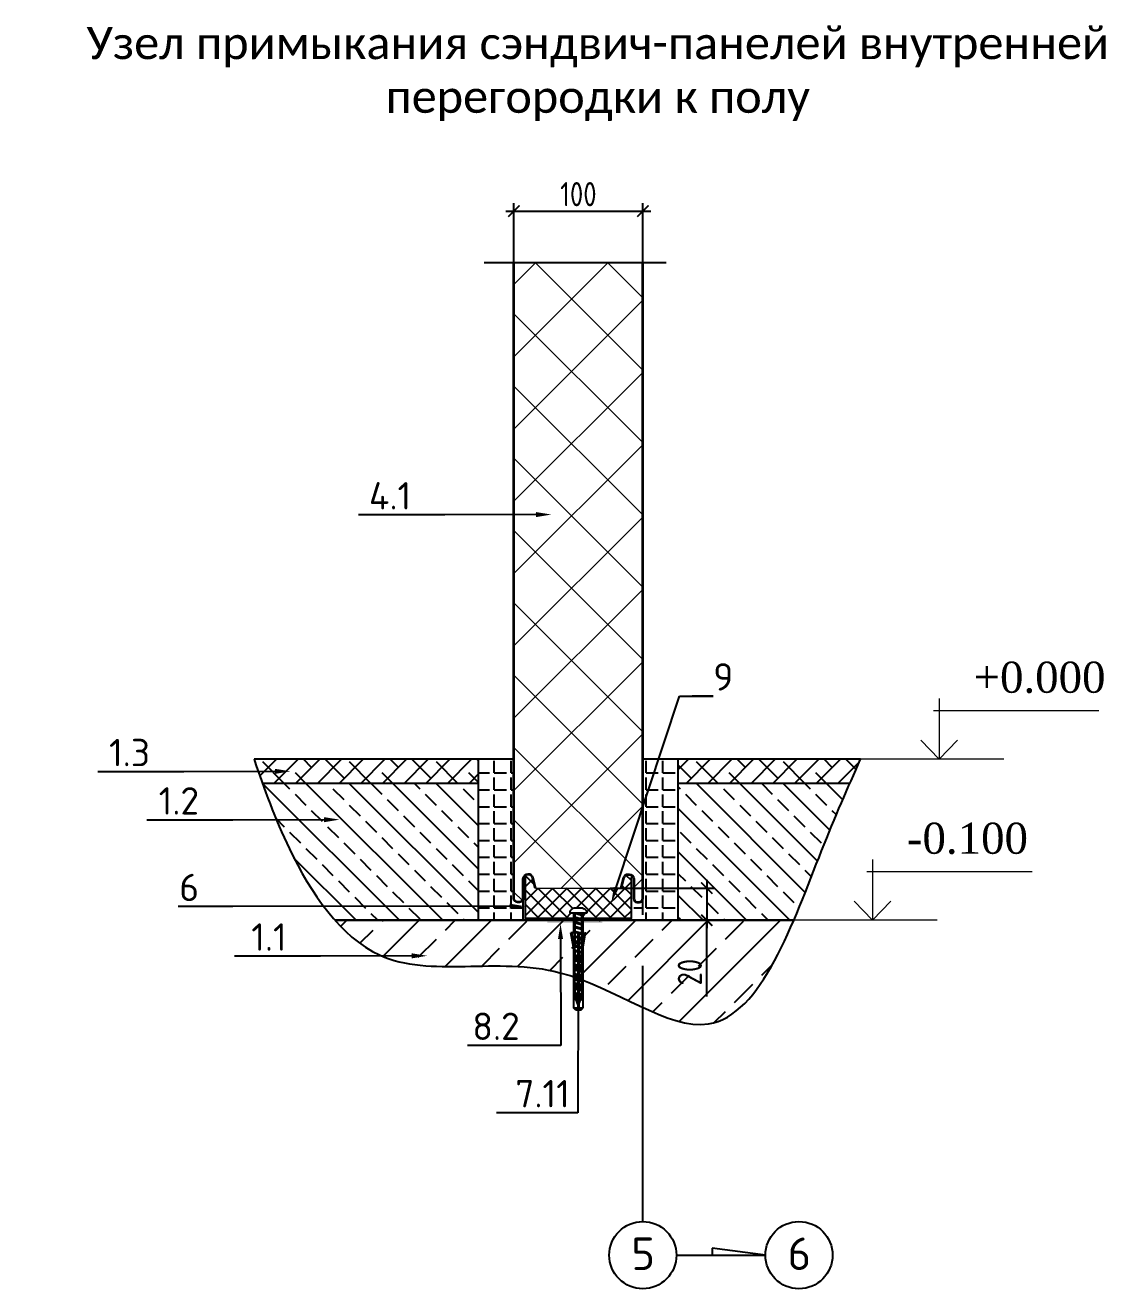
# Model space of a CAD drawing. Header units: millimetres. Extents: x -3689 to 3021565, y -698052 to -604547.
# Drawn here: x 2755726 to 2756397, y -669607 to -668822 of the extents above; entities that cross this region are included whole.
import ezdxf
from ezdxf import colors
from ezdxf.entities.mleader import LeaderData, LeaderLine
from ezdxf.math import Vec2, Vec3

# ---------------------------------------------------------------- set-up
doc = ezdxf.new("R2010")
doc.units = ezdxf.units.MM
doc.header["$PDMODE"] = 35
doc.linetypes.add('CENTER', pattern=[50.800000000000004, 31.75, -6.35, 6.35, -6.35])
doc.layers.get('0').update_dxf_attribs({"lineweight": 0})
doc.layers.get('Defpoints').update_dxf_attribs({"color": 4})
for name, color, linetype in [('A-DOOR-IDEN', 12, 'Continuous'), ('A-FLOR-IDEN', 14, 'Continuous'), ('A-TOPO', 63, 'Continuous'), ('A-WALL-PATT', 181, 'Continuous'), ('S-GRID', 133, 'CENTER'), ('S-METL', 14, 'Continuous'), ('S-WALL-PATT', 181, 'Continuous')]:
    doc.layers.add(name, color=color, linetype=linetype)
doc.layers.add('A-FLOR-DIMS', color=133, linetype='Continuous', lineweight=0)
doc.layers.add('Размеры', color=82, linetype='Continuous', lineweight=9)
doc.styles.add('arial', font='ARIALN.TTF')
doc.styles.add('Calibri', font='calibri.ttf')
doc.styles.add('GOST 2.304', font='CS_Gost2304.shx')
doc.styles.add('ЕСКД', font='isocpeur.ttf')
doc.dimstyles.new('001.5', dxfattribs={"dimscale": 10, "dimtxt": 1.5, "dimasz": 0.7, "dimexe": 0.5, "dimexo": 0, "dimgap": 0.3, "dimtad": 1, "dimdec": 0, "dimrnd": 0.001, "dimtxsty": 'GOST 2.304', "dimblk": 'ARCHTICK', "dimcen": 0, "dimdle": 0.5, "dimclrd": 256, "dimclre": 256, "dimclrt": 256, "dimadec": 0, "dimazin": 2, "dimtfac": 0.75, "dimtdec": 0, "dimtmove": 1, "dimatfit": 3, "dimfxl": 1, "dimtolj": 1, "dimarcsym": 0})
pattern_1 = [(0, (2778743.090786554, -914250.3329429626), (0, 10.4775), [7.62, -2.8575]), (90, (2778743.090786554, -914250.3329429626), (-10.4775, 6.415618419033197e-16), [7.62, -2.8575])]

# ---------------------------------------------------------------- blocks, each defined once
blk = doc.blocks.new('тр')
at = {"layer": 'Размеры'}
blk.add_line((1018514.550303512, 478771.2199563392), (1018398.109297289, 478771.2199563392), dxfattribs=at)
for points in [[(1018462.020603877, 478820.6482613352), (1018462.020603877, 478771.1451713695)], [(1018457.362681523, 478810.8276773951), (1018591.575722664, 478810.8276773951)], [(1018462.020603877, 478771.1451713695), (1018447.164406814, 478786.5932769342)], [(1018462.020603877, 478771.1451713695), (1018476.87680094, 478786.5932769342)]]:
    blk.add_lwpolyline(points, dxfattribs=at)
blk = doc.blocks.new('*U571')
at = {"lineweight": 0}
h = blk.add_hatch(dxfattribs=at)
h.set_pattern_fill('ANSI37', color=181, scale=10)
h.set_pattern_definition([(45, (-591.615495597595, -20), (-22.45064030267288, 22.45064030267288), []), (135, (-591.615495597595, -20), (-22.45064030267288, -22.45064030267288), [])])
edge = h.paths.add_edge_path()
edge.add_line((-241.9877576837425, 66.60000000000218), (-235.6371824529451, 68.30163150456792))
edge.add_arc((-236.3877576837423, 71.10281640080598), 2.899999999999717, 284.9999999999977, 359.9999999999955)
edge.add_line((-233.4877576837425, 71.10281640080575), (-233.4877576837425, 71.5))
edge.add_arc((-236.3877576837431, 71.50000000000091), 2.900000000000546, 359.999999999982, 449.999999999982)
edge.add_line((-236.3877576837422, 74.40000000000146), (-248.4877576837425, 74.40000000000146))
edge.add_arc((-248.4877576837425, 76.60000000000218), 2.200000000000728, 180, 270, ccw=False)
edge.add_line((-250.6877576837433, 76.60000000000218), (-250.6877576837433, 77.80000000000291))
edge.add_arc((-248.4877576837443, 77.80000000000109), 2.199999999998909, 89.99999999995259, 179.9999999999526, ccw=False)
edge.add_line((-248.4877576837425, 80), (-233.4877576837425, 80))
edge.add_line((-233.4877576837425, 80), (146.5187880362849, 80))
edge.add_line((146.5187880362849, 80), (146.5187880362849, 0))
edge.add_line((146.5187880362849, 0), (-233.4877576837425, 0))
edge.add_line((-233.4877576837425, 0), (-248.4877576837425, 0))
edge.add_arc((-248.4877576837425, 2.200000000000728), 2.200000000000728, 180, 270, ccw=False)
edge.add_line((-250.6877576837433, 2.200000000000728), (-250.6877576837433, 3.400000000001455))
edge.add_arc((-248.4877576837425, 3.400000000001455), 2.200000000000728, 90, 180, ccw=False)
edge.add_line((-248.4877576837425, 5.600000000002183), (-236.3877576837422, 5.600000000002183))
edge.add_arc((-236.3877576837413, 8.50000000000091), 2.899999999998727, 269.999999999982, 359.999999999982)
edge.add_line((-233.4877576837425, 8.5), (-233.4877576837425, 8.897183599197888))
edge.add_arc((-236.3877576837423, 8.89718359919766), 2.899999999999717, 4.492259301819247e-12, 75.0000000000023)
edge.add_line((-235.6371824529451, 11.69836849543572), (-241.9877576837425, 13.40000000000146))
edge.add_line((-241.9877576837425, 13.40000000000146), (-241.9877576837425, 66.60000000000218))
at = {"color": 14, "lineweight": 35}
for p, q in [((-233.4877576837425, 80), (146.5187880362849, 80)), ((-233.4877576837425, 0), (146.5187880362849, 0))]:
    blk.add_line(p, q, dxfattribs=at)
at = {"color": 14, "lineweight": 9}
for p, q in [((146.5187880362849, 0), (146.5187880362849, 80)), ((-241.9877576837425, 13.40000000000146), (-241.9877576837425, 66.60000000000218))]:
    blk.add_line(p, q, dxfattribs=at)
at = {"color": 14, "lineweight": 35}
for points in [[(-241.9877576837425, 66.60000000000218), (-235.6371824529451, 68.30163150456792, 0.3394542588633655), (-233.4877576837425, 71.10281640080575), (-233.4877576837425, 71.5, 0.414213562373095), (-236.3877576837422, 74.40000000000146), (-248.4877576837425, 74.40000000000146, -0.414213562373095), (-250.6877576837433, 76.60000000000218), (-250.6877576837433, 77.80000000000291, -0.414213562373095), (-248.4877576837425, 80), (-233.4877576837425, 80)], [(-241.9877576837425, 13.40000000000146), (-235.6371824529451, 11.69836849543572, -0.3394542588633655), (-233.4877576837425, 8.897183599197888), (-233.4877576837425, 8.5, -0.414213562373095), (-236.3877576837422, 5.600000000002183), (-248.4877576837425, 5.600000000002183, 0.414213562373095), (-250.6877576837433, 3.400000000001455), (-250.6877576837433, 2.200000000000728, 0.414213562373095), (-248.4877576837425, 0), (-233.4877576837425, 0)]]:
    blk.add_lwpolyline(points, format="xyb", dxfattribs=at)
blk = doc.blocks.new('_ARCHTICK')
at = {"color": 0, "linetype": 'ByBlock', "const_width": 0.15}
blk.add_lwpolyline([(-0.5, -0.5), (0.5, 0.5)], dxfattribs=at)
blk = doc.blocks.new('*D615')
at = {"layer": 'A-FLOR-DIMS', "lineweight": -2, "ltscale": 10, "transparency": 16777216}
for p, q in [((2756029.688943109, -668969.3352553624), (2756029.688943109, -668932.4063603972)), ((2756109.688943109, -668969.3352553624), (2756109.688943109, -668932.4063603972)), ((2756024.688943109, -668937.4063603972), (2756114.688943109, -668937.4063603972))]:
    blk.add_line(p, q, dxfattribs=at)
at = {"layer": 'Defpoints', "color": 0, "ltscale": 10, "transparency": 16777216}
for p in [(2756109.688943109, -668937.4063603972), (2756029.688943109, -668969.3352553624), (2756109.688943109, -668969.3352553624)]:
    blk.add_point(p, dxfattribs=at)
at = {"layer": 'A-FLOR-DIMS', "lineweight": -2, "ltscale": 10, "transparency": 16777216, "xscale": 7, "yscale": 7, "zscale": 7, "rotation": 180}
blk.add_blockref('_ARCHTICK', (2756029.688943109, -668937.4063603972), dxfattribs=at)
at = {"layer": 'A-FLOR-DIMS', "lineweight": -2, "ltscale": 10, "transparency": 16777216, "xscale": 7, "yscale": 7, "zscale": 7}
blk.add_blockref('_ARCHTICK', (2756109.688943109, -668937.4063603972), dxfattribs=at)
at = {"layer": 'A-FLOR-DIMS', "ltscale": 10, "transparency": 16777216, "insert": (2756069.688943109, -668926.9063603972), "char_height": 15, "attachment_point": 5, "style": 'GOST 2.304'}
blk.add_mtext('\\A1;100', dxfattribs=at)
blk = doc.blocks.new('*D619')
at = {"layer": 'A-FLOR-DIMS', "lineweight": -2, "ltscale": 10, "transparency": 16777216}
for p, q in [((2756089.460411636, -669357.8418010827), (2756154.389578865, -669357.8418010827)), ((2756149.389578865, -669352.8418010827), (2756149.389578865, -669382.8418010827)), ((2756089.460411636, -669377.8418010827), (2756154.389578865, -669377.8418010827)), ((2756149.389578865, -669425.2185681732), (2756149.389578865, -669377.8418010827))]:
    blk.add_line(p, q, dxfattribs=at)
at = {"layer": 'Defpoints', "color": 0, "ltscale": 10, "transparency": 16777216}
for p in [(2756089.460411636, -669357.8418010827), (2756089.460411636, -669377.8418010827), (2756149.389578865, -669377.8418010827)]:
    blk.add_point(p, dxfattribs=at)
at = {"layer": 'A-FLOR-DIMS', "lineweight": -2, "ltscale": 10, "transparency": 16777216, "xscale": 7, "yscale": 7, "zscale": 7}
for p, rotation in [((2756149.389578865, -669357.8418010827), 90), ((2756149.389578865, -669377.8418010827), 270)]:
    blk.add_blockref('_ARCHTICK', p, dxfattribs=dict(at, rotation=rotation))
at = {"layer": 'A-FLOR-DIMS', "ltscale": 10, "transparency": 16777216, "insert": (2756138.889578865, -669410.075711031), "char_height": 15, "attachment_point": 5, "rotation": 90, "style": 'GOST 2.304'}
blk.add_mtext('\\A1;20', dxfattribs=at)
blk = doc.blocks.new('iluoy')
at = {"color": 0, "linetype": 'ByBlock', "lineweight": -2, "ltscale": 10}
for p, q in [((-22612.53797363658, 244664.4999154733), (-22557.26377967, 244664.4999154733)), ((-22557.26377967, 244664.4999154733), (-22590.31802648585, 244668.8298439258)), ((-22590.31802648585, 244668.8298439258), (-22590.31802648585, 244664.4999154734))]:
    blk.add_line(p, q, dxfattribs=at)
blk = doc.blocks.new('шуруп 4.2х60')
for p, q in [((-5.330769230728038, 1.131376736666425), (-5.330769230728038, 0)), ((-5.330769230728038, 0), (5.330769230786245, 0)), ((-2.907692307664547, 3.230769230765873), (2.907692307722755, 3.230769230765873)), ((2.228100478416309, 0), (2.100000000034925, -0.1488660224422347)), ((5.330769230786245, 1.131376736666425), (5.330769230786245, 0))]:
    blk.add_line(p, q)
at = {"color": 252}
for p, q in [((-2.423076923005283, -1.012596139175002), (1.714184828917496, 0)), ((-2.099999999976717, -0.6371472955506761), (0.6197785766562447, 0)), ((-2.099999999976717, -0.6371472955506761), (-2.099999999976717, 0)), ((-2.099999999976717, -0.6371472955506761), (-2.423076923005283, -1.012596139175002)), ((-2.099999999976717, -1.324769856233615), (-2.423076923005283, -1.012596139175002)), ((-2.423076923005283, -3.961757161392597), (2.423076923121698, -2.722578201020951)), ((-2.099999999976717, -3.586308317768271), (-2.423076923005283, -3.961757161392597)), ((-2.099999999976717, -4.273930878436659), (-2.423076923005283, -3.961757161392597)), ((-2.423076923005283, -6.869449469071697), (2.423076923121698, -5.630270508714602)), ((-2.099999999976717, -6.49400062544737), (-2.423076923005283, -6.869449469071697)), ((-2.099999999976717, -7.181623186130309), (-2.423076923005283, -6.869449469071697)), ((-2.099999999976717, -1.324769856233615), (2.100000000034925, -0.1488660224422347)), ((-2.099999999976717, -1.324769856233615), (-2.099999999976717, -3.586308317768271)), ((-2.099999999976717, -3.586308317768271), (2.100000000034925, -2.41040448397689)), ((-2.099999999976717, -4.273930878436659), (2.100000000034925, -3.09802704465983)), ((-2.099999999976717, -4.273930878436659), (-2.099999999976717, -6.49400062544737)), ((-2.099999999976717, -6.49400062544737), (2.100000000034925, -5.318096791670541)), ((-2.099999999976717, -7.181623186130309), (2.100000000034925, -6.005719352338929)), ((-2.099999999976717, -7.181623186130309), (-2.099999999976717, -9.443161647650413)), ((2.100000000034925, -0.1488660224422347), (2.100000000034925, -2.41040448397689)), ((2.100000000034925, -2.41040448397689), (2.423076923121698, -2.722578201020951)), ((2.423076923121698, -2.722578201020951), (2.100000000034925, -3.09802704465983)), ((2.100000000034925, -3.09802704465983), (2.100000000034925, -5.318096791670541)), ((2.100000000034925, -5.318096791670541), (2.423076923121698, -5.630270508714602)), ((2.423076923121698, -5.630270508714602), (2.100000000034925, -6.005719352338929)), ((2.100000000034925, -6.005719352338929), (2.100000000034925, -8.267257813873584)), ((-2.423076923005283, -9.818610491289292), (2.423076923121698, -8.579431530917645)), ((-2.099999999976717, -9.443161647650413), (-2.423076923005283, -9.818610491289292)), ((-2.099999999976717, -10.13078420833335), (-2.423076923005283, -9.818610491289292)), ((-2.423076923005283, -12.76777151349233), (2.423076923121698, -11.52859255312069)), ((-2.099999999976717, -12.39232266986801), (-2.423076923005283, -12.76777151349233)), ((-2.099999999976717, -13.0799452305364), (-2.423076923005283, -12.76777151349233)), ((-2.423076923005283, -15.67546382118599), (2.423076923121698, -14.43628486081434)), ((-2.099999999976717, -15.30001497754711), (-2.423076923005283, -15.67546382118599)), ((-2.099999999976717, -15.98763753823005), (-2.423076923005283, -15.67546382118599)), ((-2.099999999976717, -9.443161647650413), (2.100000000034925, -8.267257813873584)), ((-2.099999999976717, -10.13078420833335), (2.100000000034925, -8.954880374556524)), ((-2.099999999976717, -10.13078420833335), (-2.099999999976717, -12.39232266986801)), ((-2.099999999976717, -12.39232266986801), (2.100000000034925, -11.21641883609118)), ((-2.099999999976717, -13.0799452305364), (2.100000000034925, -11.90404139675957)), ((-2.099999999976717, -13.0799452305364), (-2.099999999976717, -15.30001497754711)), ((-2.099999999976717, -15.30001497754711), (2.100000000034925, -14.12411114377028)), ((-2.099999999976717, -15.98763753823005), (2.100000000034925, -14.81173370445322)), ((2.100000000034925, -8.267257813873584), (2.423076923121698, -8.579431530917645)), ((2.423076923121698, -8.579431530917645), (2.100000000034925, -8.954880374556524)), ((2.100000000034925, -8.954880374556524), (2.100000000034925, -11.21641883609118)), ((2.100000000034925, -11.21641883609118), (2.423076923121698, -11.52859255312069)), ((2.423076923121698, -11.52859255312069), (2.100000000034925, -11.90404139675957)), ((2.100000000034925, -11.90404139675957), (2.100000000034925, -14.12411114377028)), ((2.100000000034925, -14.12411114377028), (2.423076923121698, -14.43628486081434)), ((2.423076923121698, -14.43628486081434), (2.100000000034925, -14.81173370445322)), ((2.100000000034925, -17.07327216597332), (2.100000000034925, -14.81173370445322)), ((-2.423076923005283, -18.62462484338903), (2.423076923121698, -17.38544588301738)), ((-2.099999999976717, -18.24917599975015), (-2.423076923005283, -18.62462484338903)), ((-2.099999999976717, -18.93679856043309), (-2.423076923005283, -18.62462484338903)), ((-2.423076923005283, -21.57378586560662), (2.423076923121698, -20.33460690523498)), ((-2.099999999976717, -21.19833702196775), (-2.423076923005283, -21.57378586560662)), ((-2.099999999976717, -21.88595958265068), (-2.423076923005283, -21.57378586560662)), ((-2.423076923005283, -24.52294688780967), (2.423076923121698, -23.28376792743802)), ((-2.099999999976717, -15.98763753823005), (-2.099999999976717, -18.24917599975015)), ((-2.099999999976717, -18.24917599975015), (2.100000000034925, -17.07327216597332)), ((-2.099999999976717, -18.93679856043309), (2.100000000034925, -17.76089472665626)), ((-2.099999999976717, -18.93679856043309), (-2.099999999976717, -21.19833702196775)), ((-2.099999999976717, -21.19833702196775), (2.100000000034925, -20.02243318819092)), ((-2.099999999976717, -21.88595958265068), (2.100000000034925, -20.7100557488593)), ((-2.099999999976717, -21.88595958265068), (-2.099999999976717, -24.14749804417079)), ((-2.099999999976717, -24.14749804417079), (2.100000000034925, -22.97159421039396)), ((2.100000000034925, -17.07327216597332), (2.423076923121698, -17.38544588301738)), ((2.423076923121698, -17.38544588301738), (2.100000000034925, -17.76089472665626)), ((2.100000000034925, -20.02243318819092), (2.100000000034925, -17.76089472665626)), ((2.100000000034925, -20.02243318819092), (2.423076923121698, -20.33460690523498)), ((2.423076923121698, -20.33460690523498), (2.100000000034925, -20.7100557488593)), ((2.100000000034925, -22.97159421039396), (2.100000000034925, -20.7100557488593)), ((2.100000000034925, -22.97159421039396), (2.423076923121698, -23.28376792743802)), ((2.423076923121698, -23.28376792743802), (2.100000000034925, -23.6592167710769)), ((-2.099999999976717, -24.14749804417079), (-2.423076923005283, -24.52294688780967)), ((-2.099999999976717, -24.83512060485373), (-2.423076923005283, -24.52294688780967)), ((-2.423076923005283, -27.43063919550332), (2.423076923121698, -26.19146023513167)), ((-2.099999999976717, -27.05519035186444), (-2.423076923005283, -27.43063919550332)), ((-2.099999999976717, -27.74281291253283), (-2.423076923005283, -27.43063919550332)), ((-2.423076923005283, -30.37980021770636), (2.423076923121698, -29.14062125733471)), ((-2.099999999976717, -30.00435137406748), (-2.423076923005283, -30.37980021770636)), ((-2.099999999976717, -30.69197393475042), (-2.423076923005283, -30.37980021770636)), ((-2.099999999976717, -24.83512060485373), (2.100000000034925, -23.6592167710769)), ((-2.099999999976717, -24.83512060485373), (-2.099999999976717, -27.05519035186444)), ((-2.099999999976717, -27.05519035186444), (2.100000000034925, -25.87928651807306)), ((-2.099999999976717, -27.74281291253283), (2.100000000034925, -26.566909078756)), ((-2.099999999976717, -27.74281291253283), (-2.099999999976717, -30.00435137406748)), ((-2.099999999976717, -30.00435137406748), (2.100000000034925, -28.82844754029065)), ((-2.099999999976717, -30.69197393475042), (2.100000000034925, -29.51607010097359)), ((-2.099999999976717, -30.69197393475042), (-2.099999999976717, -32.91204368176113)), ((2.100000000034925, -23.6592167710769), (2.100000000034925, -25.87928651807306)), ((2.100000000034925, -25.87928651807306), (2.423076923121698, -26.19146023513167)), ((2.423076923121698, -26.19146023513167), (2.100000000034925, -26.566909078756)), ((2.100000000034925, -26.566909078756), (2.100000000034925, -28.82844754029065)), ((2.100000000034925, -28.82844754029065), (2.423076923121698, -29.14062125733471)), ((2.423076923121698, -29.14062125733471), (2.100000000034925, -29.51607010097359)), ((2.100000000034925, -31.73613984796975), (2.100000000034925, -29.51607010097359)), ((-2.423076923005283, -33.28749252538546), (2.423076923121698, -32.04831356502837)), ((-2.099999999976717, -32.91204368176113), (-2.423076923005283, -33.28749252538546)), ((-2.099999999976717, -33.59966624242952), (-2.423076923005283, -33.28749252538546)), ((-2.423076923005283, -36.23665354760305), (2.423076923121698, -34.99747458723141)), ((-2.099999999976717, -35.86120470396418), (-2.423076923005283, -36.23665354760305)), ((-2.099999999976717, -36.54882726463256), (-2.423076923005283, -36.23665354760305)), ((-2.423076923005283, -39.14434585528215), (2.423076923121698, -37.90516689491051)), ((-2.099999999976717, -38.76889701165783), (-2.423076923005283, -39.14434585528215)), ((-2.099999999976717, -39.45651957232621), (-2.423076923005283, -39.14434585528215)), ((-2.099999999976717, -32.91204368176113), (2.100000000034925, -31.73613984796975)), ((-2.099999999976717, -33.59966624242952), (2.100000000034925, -32.42376240865269)), ((-2.099999999976717, -33.59966624242952), (-2.099999999976717, -35.86120470396418)), ((-2.099999999976717, -35.86120470396418), (2.100000000034925, -34.68530087018735)), ((-2.099999999976717, -36.54882726463256), (2.100000000034925, -35.37292343085574)), ((-2.099999999976717, -36.54882726463256), (-2.099999999976717, -38.76889701165783)), ((-2.099999999976717, -38.76889701165783), (2.100000000034925, -37.59299317786645)), ((-2.099999999976717, -39.45651957232621), (2.100000000034925, -38.28061573854939)), ((2.100000000034925, -31.73613984796975), (2.423076923121698, -32.04831356502837)), ((2.423076923121698, -32.04831356502837), (2.100000000034925, -32.42376240865269)), ((2.100000000034925, -34.68530087018735), (2.100000000034925, -32.42376240865269)), ((2.100000000034925, -34.68530087018735), (2.423076923121698, -34.99747458723141)), ((2.423076923121698, -34.99747458723141), (2.100000000034925, -35.37292343085574)), ((2.100000000034925, -37.59299317786645), (2.100000000034925, -35.37292343085574)), ((2.100000000034925, -37.59299317786645), (2.423076923121698, -37.90516689491051)), ((2.423076923121698, -37.90516689491051), (2.100000000034925, -38.28061573854939)), ((2.100000000034925, -40.54215420008404), (2.100000000034925, -38.28061573854939)), ((-2.423076923005283, -42.0935068774852), (2.423076923121698, -40.8543279171281)), ((-2.099999999976717, -41.71805803386087), (-2.423076923005283, -42.0935068774852)), ((-2.099999999976717, -42.40568059452926), (-2.423076923005283, -42.0935068774852)), ((-2.423076923005283, -45.00119918517885), (2.423076923121698, -43.7620202248072)), ((-2.099999999976717, -44.62575034153997), (-2.423076923005283, -45.00119918517885)), ((-2.099999999976717, -45.31337290222291), (-2.423076923005283, -45.00119918517885)), ((-2.423076923005283, -47.90889149285795), (2.423076923121698, -46.66971253250085)), ((-2.099999999976717, -39.45651957232621), (-2.099999999976717, -41.71805803386087)), ((-2.099999999976717, -41.71805803386087), (2.100000000034925, -40.54215420008404)), ((-2.099999999976717, -42.40568059452926), (2.100000000034925, -41.22977676075243)), ((-2.099999999976717, -42.40568059452926), (-2.099999999976717, -44.62575034153997)), ((-2.099999999976717, -44.62575034153997), (2.100000000034925, -43.44984650776314)), ((-2.099999999976717, -45.31337290222291), (2.100000000034925, -44.13746906844608)), ((-2.099999999976717, -45.31337290222291), (-2.099999999976717, -47.53344264923362)), ((-2.099999999976717, -47.53344264923362), (2.100000000034925, -46.35753881544224)), ((-2.099999999976717, -48.22106520990201), (2.100000000034925, -47.04516137612518)), ((2.100000000034925, -40.54215420008404), (2.423076923121698, -40.8543279171281)), ((2.423076923121698, -40.8543279171281), (2.100000000034925, -41.22977676075243)), ((2.100000000034925, -43.44984650776314), (2.100000000034925, -41.22977676075243)), ((2.100000000034925, -43.44984650776314), (2.423076923121698, -43.7620202248072)), ((2.423076923121698, -43.7620202248072), (2.100000000034925, -44.13746906844608)), ((2.100000000034925, -44.13746906844608), (2.100000000034925, -46.35753881544224)), ((2.100000000034925, -46.35753881544224), (2.423076923121698, -46.66971253250085)), ((2.423076923121698, -46.66971253250085), (2.100000000034925, -47.04516137612518)), ((2.100000000034925, -47.04516137612518), (2.100000000034925, -49.38530087015533)), ((-2.099999999976717, -47.53344264923362), (-2.423076923005283, -47.90889149285795)), ((-2.099999999976717, -48.22106520990201), (-2.423076923005283, -47.90889149285795)), ((-2.423076923005283, -50.93665354757104), (2.423076923121698, -49.69747458719939)), ((-2.099999999976717, -50.56120470393216), (-2.423076923005283, -50.93665354757104)), ((-2.099999999976717, -51.2488272646151), (-2.423076923005283, -50.93665354757104)), ((-2.099999999976717, -48.22106520990201), (-2.099999999976717, -50.56120470393216)), ((-2.099999999976717, -50.56120470393216), (2.100000000034925, -49.38530087015533)), ((-2.099999999976717, -51.2488272646151), (2.100000000034925, -50.07292343082372)), ((-2.099999999976717, -51.2488272646151), (-2.099999999976717, -51.69230769219575)), ((-2.099999999976717, -51.69230769219575), (-1.479676053102594, -53.24311755935196)), ((-1.681908894621301, -53.60744669355336), (2.032941269571893, -52.72986575629329)), ((-1.479676053102594, -53.24311755935196), (-1.681908894621301, -53.60744669355336)), ((-1.681908894621301, -53.60744669355336), (-1.23958188155666, -53.84335298817314)), ((-1.479676053102594, -53.24311755935196), (1.818784122238867, -52.39534738677321)), ((-1.23958188155666, -53.84335298817314), (1.496867933718022, -53.20013785798801)), ((-1.23958188155666, -53.84335298817314), (5.820766091346741e-11, -56.9423076921812)), ((5.820766091346741e-11, -56.9423076921812), (1.496867933718022, -53.20013785798801)), ((1.496867933718022, -53.20013785798801), (2.032941269571893, -52.72986575629329)), ((1.818784122238867, -52.39534738677321), (2.100000000034925, -51.69230769219575)), ((2.032941269571893, -52.72986575629329), (1.818784122238867, -52.39534738677321)), ((2.100000000034925, -49.38530087015533), (2.423076923121698, -49.69747458719939)), ((2.423076923121698, -49.69747458719939), (2.100000000034925, -50.07292343082372)), ((2.100000000034925, -50.07292343082372), (2.100000000034925, -51.69230769219575))]:
    blk.add_line(p, q, dxfattribs=at)
for centre, radius, start, end in [((-0.6359599591814913, -1.839248676173156), 5.555704225372051, 114.135808503566, 147.6765491644599), ((0.635959959239699, -1.839248676173156), 5.555704225372054, 32.32345083554009, 65.86419149643397)]:
    blk.add_arc(centre, radius, start, end)
blk = doc.blocks.new('дюбель 6х60')
for p, q in [((-3, -12), (-3, 0)), ((-3, 0), (3, 0)), ((3, 0), (3, -12)), ((-3.630322624696419, -11.97710171902145), (-4.517438072070945, -12.12884552623291)), ((-3, -21), (-4.517438072070945, -12.12884552623291)), ((-2.112884552625474, -21), (-3.630322624696419, -11.97710171902145)), ((-3, -12), (-2.100000000034925, -12)), ((-2.100000000034925, -12), (-2.100000000034925, -21)), ((-0.2999999999883585, -12), (-0.2999999999883585, -60)), ((-0.2999999999883585, -12), (0.2999999999883585, -12)), ((0.2999999999883585, -12), (0.2999999999883585, -60)), ((2.099999999976717, -12), (2.099999999976717, -21)), ((3, -12), (2.099999999976717, -12)), ((2.112884552625474, -21), (3.630322624696419, -11.97710171902145)), ((3, -21), (4.517438072070945, -12.12884552623291)), ((3.630322624696419, -11.97710171902145), (4.517438072070945, -12.12884552623291)), ((-3, -58.6137755849486), (-3, -21)), ((3, -21), (3, -58.6137755849486)), ((-1.200000000011642, -26.00688779247139), (-3, -26.00688779247139)), ((-1.200000000011642, -29.60688779247721), (-3, -29.60688779247721)), ((-1.200000000011642, -26.00688779247139), (-1.200000000011642, -29.60688779247721)), ((1.200000000011642, -26.00688779247139), (1.200000000011642, -29.60688779247721)), ((1.200000000011642, -26.00688779247139), (3, -26.00688779247139)), ((1.200000000011642, -29.60688779247721), (3, -29.60688779247721)), ((-1.200000000011642, -32.00688779247139), (-3, -32.00688779247139)), ((-1.200000000011642, -35.60688779247721), (-3, -35.60688779247721)), ((-1.200000000011642, -38.00688779247139), (-3, -38.00688779247139)), ((-1.200000000011642, -32.00688779247139), (-1.200000000011642, -35.60688779247721)), ((-1.200000000011642, -38.00688779247139), (-1.200000000011642, -41.60688779247721)), ((1.200000000011642, -32.00688779247139), (1.200000000011642, -35.60688779247721)), ((1.200000000011642, -32.00688779247139), (3, -32.00688779247139)), ((1.200000000011642, -35.60688779247721), (3, -35.60688779247721)), ((1.200000000011642, -38.00688779247139), (1.200000000011642, -41.60688779247721)), ((1.200000000011642, -38.00688779247139), (3, -38.00688779247139)), ((-1.200000000011642, -41.60688779247721), (-3, -41.60688779247721)), ((-1.200000000011642, -44.00688779247139), (-3, -44.00688779247139)), ((-1.200000000011642, -44.00688779247139), (-1.200000000011642, -47.60688779247721)), ((1.200000000011642, -41.60688779247721), (3, -41.60688779247721)), ((1.200000000011642, -44.00688779247139), (1.200000000011642, -47.60688779247721)), ((1.200000000011642, -44.00688779247139), (3, -44.00688779247139)), ((-1.200000000011642, -47.60688779247721), (-3, -47.60688779247721)), ((-1.200000000011642, -50.00688779247139), (-3, -50.00688779247139)), ((-1.200000000011642, -53.60688779247721), (-3, -53.60688779247721)), ((-1.200000000011642, -50.00688779247139), (-1.200000000011642, -53.60688779247721)), ((1.200000000011642, -47.60688779247721), (3, -47.60688779247721)), ((1.200000000011642, -50.00688779247139), (1.200000000011642, -53.60688779247721)), ((1.200000000011642, -50.00688779247139), (3, -50.00688779247139)), ((1.200000000011642, -53.60688779247721), (3, -53.60688779247721)), ((-0.2999999999883585, -58.6137755849486), (-3, -58.6137755849486)), ((-1.799999999988358, -60), (-3, -58.6137755849486)), ((-0.2999999999883585, -60), (-1.799999999988358, -60)), ((3, -58.6137755849486), (0.2999999999883585, -58.6137755849486)), ((1.799999999988358, -60), (0.2999999999883585, -60)), ((1.799999999988358, -60), (3, -58.6137755849486))]:
    blk.add_line(p, q)
blk = doc.blocks.new('*U668')
at = {"color": 7, "rotation": 90}
for name, p in [('шуруп 4.2х60', (0, -2.91038304567337e-11)), ('дюбель 6х60', (0, 0))]:
    blk.add_blockref(name, p, dxfattribs=at)

msp = doc.modelspace()

# ---------------------------------------------------------------- hatches: boundary and pattern name
at = {"layer": 'A-WALL-PATT', "ltscale": 10}
h = msp.add_hatch(dxfattribs=at)
h.set_pattern_fill('ANSI38', color=250, scale=3)
h.set_pattern_definition([(45, (2778392.820983527, -912995.8515708009), (-6.735192090801863, 6.735192090801865), []), (135, (2778392.820983527, -912995.8515708009), (-20.20557627240559, 6.735192090801867), [23.8125, -14.2875])])
edge = h.paths.add_edge_path()
edge.add_spline(control_points=[(2755868.235376982, -669277.8418010825), (2755869.976805961, -669282.8399077066), (2755871.71823494, -669287.8380143307), (2755873.512124796, -669292.8418010825)], knot_values=[0, 0, 0, 0, 16.20077103521649, 16.20077103521649, 16.20077103521649, 16.20077103521649], degree=3, periodic=0)
edge.add_line((2755873.512124796, -669292.8418010825), (2756007.688150167, -669292.8418010825))
edge.add_line((2756007.688150167, -669292.8418010825), (2756007.688150167, -669277.8418010825))
edge.add_line((2756007.688150167, -669277.8418010825), (2755868.235376982, -669277.8418010825))
edge = h.paths.add_edge_path()
edge.add_spline(control_points=[(2756238.312268733, -669292.8418010825), (2756240.52290704, -669287.7936763677), (2756242.722436044, -669282.8177387251), (2756244.921965048, -669277.8418010825)], knot_values=[529.503928301296, 529.503928301296, 529.503928301296, 529.503928301296, 546.7326500432519, 546.7326500432519, 546.7326500432519, 546.7326500432519], degree=3, periodic=0)
edge.add_line((2756244.921965048, -669277.8418010825), (2756131.689736051, -669277.8418010825))
edge.add_line((2756131.689736051, -669277.8418010825), (2756131.689736051, -669292.8418010825))
edge.add_line((2756131.689736051, -669292.8418010825), (2756238.312268733, -669292.8418010825))
h = msp.add_hatch(dxfattribs=at)
h.set_pattern_fill('ANGLE', color=250, scale=1.5)
h.set_pattern_definition(pattern_1)
edge = h.paths.add_edge_path()
edge.add_line((2756029.688943109, -669277.8418010825), (2756007.688150167, -669277.8418010825))
edge.add_line((2756007.688150167, -669277.8418010825), (2756007.688150167, -669377.8418010827))
edge.add_line((2756007.688150167, -669377.8418010827), (2756035.28894311, -669377.8418010827))
edge.add_line((2756035.288943109, -669377.8418010827), (2756035.288943109, -669364.3418010825))
edge.add_arc((2756033.088943109, -669364.3418010825), 2.200000000004366, -90.00000000009481, 0, ccw=False)
edge.add_line((2756033.088943109, -669366.5418010826), (2756031.888943109, -669366.5418010826))
edge.add_arc((2756031.888943109, -669364.3418010825), 2.200000000011642, 180, 270.000000000379, ccw=False)
edge.add_line((2756029.688943109, -669364.3418010825), (2756029.688943109, -669277.8418010825))
h = msp.add_hatch(dxfattribs=at)
h.set_pattern_fill('ANGLE', color=250, scale=1.5)
h.set_pattern_definition(pattern_1)
edge = h.paths.add_edge_path()
edge.add_line((2756131.689736051, -669277.8418010825), (2756109.688943109, -669277.8418010825))
edge.add_line((2756109.688943109, -669277.8418010825), (2756109.688943109, -669364.3418010825))
edge.add_arc((2756107.488943109, -669364.3418010825), 2.200000000011642, 269.999999999621, 359.99999999924205, ccw=False)
edge.add_line((2756107.488943109, -669366.5418010826), (2756106.288943109, -669366.5418010826))
edge.add_arc((2756106.288943109, -669364.3418010825), 2.200000000004366, 180, 270.00000000009476, ccw=False)
edge.add_line((2756104.088943109, -669364.3418010825), (2756104.088943109, -669377.8418010827))
edge.add_line((2756104.088943109, -669377.8418010827), (2756131.689736051, -669377.8418010827))
edge.add_line((2756131.689736051, -669377.8418010827), (2756131.689736051, -669277.8418010825))
at = {"layer": 'A-WALL-PATT', "ltscale": 100}
h = msp.add_hatch(dxfattribs=at)
h.set_pattern_fill('ANSI33', color=250, scale=3, angle=90)
h.set_pattern_definition([(135, (2778392.820983527, -912995.8515708009), (-13.47038418160373, -13.47038418160373), []), (135, (2778392.820983527, -912982.381180801), (-13.47038418160373, -13.47038418160373), [9.524999999999999, -4.762499999999999])])
edge = h.paths.add_edge_path()
edge.add_line((2756007.688150167, -669377.8418010825), (2756007.688150167, -669292.8418010825))
edge.add_line((2756007.688150167, -669292.8418010825), (2755873.512124796, -669292.8418010825))
edge.add_spline(control_points=[(2755873.512124796, -669292.8418010825), (2755878.350847517, -669306.3386925238), (2755889.545078109, -669335.3689773626), (2755907.228251169, -669365.1018433048), (2755918.527563116, -669377.8418010825)], knot_values=[16.20077103520214, 16.20077103520214, 16.20077103520214, 16.20077103520214, 59.89968523306071, 109.9052702000182, 109.9052702000182, 109.9052702000182, 109.9052702000182], degree=3, periodic=0)
edge.add_line((2755918.527563116, -669377.8418010825), (2756007.688150167, -669377.8418010825))
edge = h.paths.add_edge_path()
edge.add_spline(control_points=[(2756203.500043144, -669377.8418010825), (2756209.692097647, -669363.414548384), (2756221.624219606, -669331.5429200435), (2756232.599855098, -669305.8864390724), (2756238.312268733, -669292.8418010825)], knot_values=[445.0613174184872, 445.0613174184872, 445.0613174184872, 445.0613174184872, 484.983942989177, 529.503928301294, 529.503928301294, 529.503928301294, 529.503928301294], degree=3, periodic=0)
edge.add_line((2756238.312268733, -669292.8418010825), (2756131.689736051, -669292.8418010825))
edge.add_line((2756131.689736051, -669292.8418010825), (2756131.689736051, -669377.8418010825))
edge.add_line((2756131.689736051, -669377.8418010825), (2756203.500043144, -669377.8418010825))
at = {"layer": 'A-WALL-PATT'}
h = msp.add_hatch(dxfattribs=at)
h.set_pattern_fill('ANSI37', color=250, scale=2, angle=90)
h.set_pattern_definition([(135, (2777552.328696943, -912713.9886702815), (-4.490128060534577, -4.490128060534576), []), (225, (2777552.328696943, -912713.9886702815), (4.490128060534576, -4.490128060534577), [])])
h.paths.add_polyline_path([(2756102.578428934, -669351.5441425375), (2756103.239552774, -669350.191191417, 0.1989123673801254), (2756101.188943109, -669349.3418010825), (2756100.79175951, -669349.3418010825, 0.3394542588631964), (2756097.990574614, -669351.4912258517), (2756096.288943109, -669357.8418010825), (2756043.088943109, -669357.8418010825), (2756041.387311605, -669351.4912258517, 0.3394542588631962), (2756038.586126708, -669349.3418010825), (2756038.188943109, -669349.3418010825, 0.1482682317233339), (2756036.578428934, -669349.8301120285), (2756036.578428934, -669351.5441425375), (2756036.578428934, -669376.5441425375), (2756066.602736046, -669376.5441425375), (2756066.602736046, -669373.5525915712), (2756064.271966815, -669373.5525915712), (2756064.271966815, -669372.4212148346, -0.1474029568214758), (2756066.695043738, -669370.3218223405), (2756072.510428354, -669370.3218223405, -0.1474029568214758), (2756074.933505277, -669372.4212148346), (2756074.933505277, -669373.5525915712), (2756072.602736046, -669373.5525915712), (2756072.602736046, -669376.5441425375), (2756102.578428934, -669376.5441425375)])
at = {"layer": 'A-WALL-PATT', "ltscale": 100}
h = msp.add_hatch(dxfattribs=at)
h.set_pattern_fill('ANSI33', color=250, scale=5)
h.set_pattern_definition([(45, (2778392.820983527, -912995.8515708009), (-22.45064030267288, 22.45064030267288), []), (45, (2778415.271633527, -912995.8515708009), (-22.45064030267288, 22.45064030267288), [15.875, -7.9375])])
edge = h.paths.add_edge_path()
edge.add_spline(control_points=[(2755918.527563116, -669377.8418010825), (2755926.763056522, -669387.127307914), (2755964.477396512, -669418.2978627832), (2756037.36765508, -669393.9887804588), (2756093.486656571, -669424.5235030794), (2756109.688943109, -669432.0152876527)], knot_values=[109.9052702000182, 109.9052702000182, 109.9052702000182, 109.9052702000182, 146.3517960777297, 258.9091269374294, 309.74663397291, 309.74663397291, 309.74663397291, 309.74663397291], degree=3, periodic=0)
edge.add_line((2756109.688943109, -669432.0152876528), (2756109.688943109, -669377.8418010825))
edge.add_line((2756109.688943109, -669377.8418010825), (2755918.527563116, -669377.8418010825))
edge = h.paths.add_edge_path()
edge.add_spline(control_points=[(2756109.688943109, -669432.0152876527), (2756124.58730367, -669438.9041491449), (2756164.633689093, -669453.929123497), (2756189.762950479, -669409.8487072091), (2756203.500043144, -669377.8418010825)], knot_values=[309.74663397291, 309.74663397291, 309.74663397291, 309.74663397291, 356.4928452585572, 445.0613174184872, 445.0613174184872, 445.0613174184872, 445.0613174184872], degree=3, periodic=0)
edge.add_line((2756203.500043144, -669377.8418010825), (2756109.688943109, -669377.8418010825))
edge.add_line((2756109.688943109, -669377.8418010825), (2756109.688943109, -669432.0152876527))
h.paths.add_polyline_path([(2756156.139578864, -669424.325711031), (2756156.139578864, -669395.825711031), (2756120.139578864, -669395.825711031), (2756120.139578864, -669424.325711031)], flags=24)
at = {"layer": 'S-WALL-PATT', "lineweight": 0, "ltscale": 10}
h = msp.add_hatch(color=250, dxfattribs=at)
h.dxf.hatch_style = 1
h.paths.add_polyline_path([(2756072.602736046, -669375.9565493625), (2756084.517263961, -669375.9565493626), (2756084.517263961, -669379.5154416758), (2756072.602736046, -669379.5154416757)])
h.paths.add_polyline_path([(2756050.383932865, -669375.9565493626), (2756066.602736046, -669375.9565493625), (2756066.602736046, -669379.5154416757), (2756050.383932865, -669379.5154416758)])

# ---------------------------------------------------------------- linework, layer by layer
at = {"layer": 'A-WALL-PATT', "color": 250, "ltscale": 100}
msp.add_spline([(2755868.235376982, -669277.8418010825), (2755890.202882343, -669333.5679260083), (2755946.208177306, -669399.4266718635), (2756058.229066108, -669410.4027003865), (2756150.476110422, -669442.2313807984), (2756220.760798814, -669334.6673311642), (2756244.921965048, -669277.8418010825)], degree=3, dxfattribs=at)
at = {"layer": 'S-GRID', "color": 250, "ltscale": 5}
msp.add_line((2756109.688943109, -669564.9691576809), (2756109.688943109, -669069.0438363082), dxfattribs=at)
at = {"layer": 'S-GRID', "color": 250, "linetype": 'Continuous'}
for centre in [(2756109.688943109, -669585.8330274893), (2756206.690876693, -669585.8330274893)]:
    msp.add_circle(centre, 20.86386980832669, dxfattribs=at)
at = {"layer": 'S-METL', "color": 250, "ltscale": 10}
for p, q in [((2756011.141128475, -668969.3352553626), (2756124.298219347, -668969.3352553626)), ((2756029.688943109, -669277.8418010825), (2755868.235376982, -669277.8418010825)), ((2756007.688150167, -669377.8418010825), (2756007.688150167, -669277.8418010825)), ((2756244.921965048, -669277.8418010825), (2756109.688943109, -669277.8418010825)), ((2756131.689736051, -669377.8418010825), (2756131.689736051, -669277.8418010825)), ((2756007.688150167, -669292.8418010825), (2755873.512124796, -669292.8418010825)), ((2756238.312268733, -669292.8418010825), (2756131.689736051, -669292.8418010825)), ((2756036.578428934, -669351.5441425375), (2756036.578428934, -669349.8301120285)), ((2756102.578428934, -669351.5441425375), (2756103.239552774, -669350.191191417)), ((2756035.288943109, -669364.3418010825), (2756035.288943109, -669377.8418010827)), ((2756007.688150167, -669377.8418010827), (2756131.689736051, -669377.8418010824))]:
    msp.add_line(p, q, dxfattribs=at)
at = {"layer": 'S-METL', "color": 250, "lineweight": 30, "ltscale": 100}
msp.add_line((2756203.500043144, -669377.8418010825), (2755918.527563116, -669377.8418010825), dxfattribs=at)
at = {"layer": 'S-METL', "color": 250}
msp.add_lwpolyline([(2756036.578428934, -669351.5441425375), (2756036.578428934, -669376.5441425375), (2756102.578428934, -669376.5441425375), (2756102.578428934, -669351.5441425375)], dxfattribs=at)

# ---------------------------------------------------------------- block references
at = {"layer": 'A-TOPO', "color": 250, "xscale": 0.765, "yscale": 0.765, "zscale": 0.765}
for p in [(1977170.368352622, -1035537.825067682), (1977128.946430718, -1035637.825067682)]:
    msp.add_blockref('тр', p, dxfattribs=at)
at = {"layer": 'A-WALL-PATT', "color": 250, "linetype": 'Continuous', "xscale": -1, "rotation": 270}
msp.add_blockref('*U571', (2756029.688943109, -669115.8540433988), dxfattribs=at)
at = {"layer": 'S-GRID', "color": 250, "linetype": 'Continuous'}
msp.add_blockref('iluoy', (2778743.090786554, -914250.3329429626), dxfattribs=at)
at = {"layer": 'S-METL', "color": 250, "xscale": -1, "rotation": 90}
msp.add_blockref('*U668', (2756069.602736046, -669373.5525915712), dxfattribs=at)

# ---------------------------------------------------------------- texts
at = {"layer": 'A-DOOR-IDEN', "color": 250, "linetype": 'ByBlock', "ltscale": 500, "insert": (2756081.746717177, -668852.2902182923), "char_height": 20, "width": 692.3264608246973, "attachment_point": 5, "style": 'Calibri'}
msp.add_mtext('Узел примыкания сэндвич-панелей внутренней перегородки к полу', dxfattribs=at)
at = {"layer": 'A-TOPO', "color": 250, "char_height": 19.278, "width": 78.72856619092894, "attachment_point": 1, "style": 'arial'}
for s, insert in [('{\\fTimes New Roman|b0|i0|c204|p18;+\\fTimes New Roman|b0|i0|c0|p18;0.\\fTimes New Roman|b0|i0|c204|p18;000}', (2756315.099912208, -669217.2795169562)), ('{\\fTimes New Roman|b0|i0|c204|p18;-\\fTimes New Roman|b0|i0|c0|p18;0.1\\fTimes New Roman|b0|i0|c204|p18;00}', (2756273.677990303, -669317.2795169562))]:
    msp.add_mtext(s, dxfattribs=dict(at, insert=insert))
at = {"layer": 'S-GRID', "color": 250, "char_height": 20.18932363636363, "width": 571.4791278457018, "attachment_point": 5, "style": 'ЕСКД'}
for s, insert in [('5', (2756109.912521125, -669584.9503002721)), ('6', (2756206.914454708, -669584.9503002721))]:
    msp.add_mtext(s, dxfattribs=dict(at, insert=insert))

# ---------------------------------------------------------------- dimensions: what is measured, and where the dimension line sits
at = {"layer": 'A-FLOR-DIMS', "color": 250, "ltscale": 10}
dim = msp.add_linear_dim(base=(2756109.688943109, -668937.4063603972), p1=(2756029.688943109, -668969.3352553624), p2=(2756109.688943109, -668969.3352553624), text='100', dimstyle='001.5', dxfattribs=at)
dim.commit()
dim.dimension.update_dxf_attribs({"geometry": '*D615', "text_midpoint": (2756069.688943109, -668926.9063603972)})
dim = msp.add_linear_dim(base=(2756149.389578865, -669377.8418010827), p1=(2756089.460411635, -669357.8418010825), p2=(2756089.460411635, -669377.8418010825), angle=90, dimstyle='001.5', dxfattribs=at)
dim.commit()
dim.dimension.update_dxf_attribs({"geometry": '*D619', "text_midpoint": (2756146.310214539, -669410.075711031), "dimtype": 160})

# ---------------------------------------------------------------- leaders
at = {"layer": 'A-FLOR-IDEN', "color": 250}
ml = msp.add_multileader_mtext('Standard', dxfattribs=at)
ml.set_content('4.1', color=250, style='ЕСКД')
ml.set_leader_properties()
ml.build(insert=Vec2(0, 0))
ml.multileader.update_dxf_attribs({"text_left_attachment_type": 6, "text_right_attachment_type": 6, "dogleg_length": 20.96987534605703, "arrow_head_size": 9.600000000000001})
ctx = ml.context
ctx.base_point, ctx.char_height, ctx.arrow_head_size, ctx.landing_gap_size, ctx.plane_origin, ctx.plane_x_axis, ctx.plane_y_axis = Vec3(2755941.895739034, -669126.1317893115), 17, 9.600000000000001, 0, Vec3(2755845.879465996, -669100.7204489743), Vec3(1, -2.258681448315656e-12), Vec3(2.258681448315656e-12, 1)
ctx.left_attachment, ctx.right_attachment = 6, 6
notes = []
notes.append((ctx, [(1, (1, 1, 0), (2755986.66561438, -669126.1317893115), (-1, 2.258681448315656e-12), 20.96987534605703, [(0, [(2756052.872730307, -669125.8775882287)], 0, [])])]))
ctx.mtext.insert, ctx.mtext.text_direction, ctx.mtext.rotation, ctx.mtext.width, ctx.mtext.flow_direction = Vec3(2755939.587552948, -669105.7317893114), Vec3(1, -2.258882650657248e-12), 6.283185307177328, 77.51149692218215, 5
ml = msp.add_multileader_mtext('Standard', dxfattribs=at)
ml.set_content('9', color=250, style='ЕСКД')
ml.set_leader_properties()
ml.build(insert=Vec2(0, 0))
ml.multileader.update_dxf_attribs({"text_left_attachment_type": 6, "text_right_attachment_type": 6, "dogleg_length": 20.96987534605703, "arrow_head_size": 9.600000000000001})
ctx = ml.context
ctx.base_point, ctx.char_height, ctx.arrow_head_size, ctx.landing_gap_size, ctx.plane_origin, ctx.plane_x_axis, ctx.plane_y_axis = Vec3(2756153.412816218, -669238.6088313884), 17, 9.600000000000001, 0, Vec3(2756063.129825847, -669199.9698436831), Vec3(1, 2.258681448315656e-12), Vec3(-2.258681448315656e-12, 1)
ctx.left_attachment, ctx.right_attachment = 6, 6
notes.append((ctx, [(0, (1, 1, 0), (2756132.442940872, -669238.6088313884), (1, 2.258681448315656e-12), 20.96987534605703, [(0, [(2756090.191796594, -669366.7217160314)], 0, [])])]))
ctx.mtext.insert, ctx.mtext.text_direction, ctx.mtext.rotation, ctx.mtext.width, ctx.mtext.flow_direction = Vec3(2756153.412816218, -669218.2088313884), Vec3(1, 2.258882650657248e-12), 2.258882650657248e-12, 77.51149692218215, 5
ml = msp.add_multileader_mtext('Standard', dxfattribs=at)
ml.set_content('1.3', color=250, style='ЕСКД')
ml.set_leader_properties()
ml.build(insert=Vec2(0, 0))
ml.multileader.update_dxf_attribs({"text_left_attachment_type": 6, "text_right_attachment_type": 6, "dogleg_length": 20.96987534605703, "arrow_head_size": 9.600000000000001})
ctx = ml.context
ctx.base_point, ctx.char_height, ctx.arrow_head_size, ctx.landing_gap_size, ctx.plane_origin, ctx.plane_x_axis, ctx.plane_y_axis = Vec3(2755781.59652723, -669285.6026018049), 17, 9.600000000000001, 0, Vec3(2755683.880254193, -669260.1912614678), Vec3(1, -2.258681448315656e-12), Vec3(2.258681448315656e-12, 1)
ctx.left_attachment, ctx.right_attachment, ctx.text_align_type = 6, 6, 2
notes.append((ctx, [(1, (1, 1, 0), (2755824.666402576, -669285.6026018049), (-1, 2.258681448315656e-12), 20.96987534605703, [(0, [(2755890.873518504, -669285.348400722)], 0, [])])]))
ctx.mtext.insert, ctx.mtext.text_direction, ctx.mtext.rotation, ctx.mtext.width, ctx.mtext.alignment, ctx.mtext.flow_direction = Vec3(2755803.69652723, -669265.2026018049), Vec3(1, -2.258882650657248e-12), 6.283185307177328, 77.51149692218215, 3, 5
ml = msp.add_multileader_mtext('Standard', dxfattribs=at)
ml.set_content('1.2', color=250, style='ЕСКД')
ml.set_leader_properties()
ml.build(insert=Vec2(0, 0))
ml.multileader.update_dxf_attribs({"text_left_attachment_type": 6, "text_right_attachment_type": 6, "dogleg_length": 20.96987534605703, "arrow_head_size": 9.600000000000001})
ctx = ml.context
ctx.base_point, ctx.char_height, ctx.arrow_head_size, ctx.landing_gap_size, ctx.plane_origin, ctx.plane_x_axis, ctx.plane_y_axis = Vec3(2755812.050307518, -669315.6135303668), 17, 9.600000000000001, 0, Vec3(2755714.334034481, -669290.2021900297), Vec3(1, -2.258681448315656e-12), Vec3(2.258681448315656e-12, 1)
ctx.left_attachment, ctx.right_attachment, ctx.text_align_type = 6, 6, 2
notes.append((ctx, [(1, (1, 1, 0), (2755855.120182864, -669315.6135303668), (-1, 2.258681448315656e-12), 20.96987534605703, [(0, [(2755921.327298792, -669315.3593292839)], 0, [])])]))
ctx.mtext.insert, ctx.mtext.text_direction, ctx.mtext.rotation, ctx.mtext.width, ctx.mtext.alignment, ctx.mtext.flow_direction = Vec3(2755834.150307518, -669295.2135303668), Vec3(1, -2.258882650657248e-12), 6.283185307177328, 77.51149692218215, 3, 5
ml = msp.add_multileader_mtext('Standard', dxfattribs=at)
ml.set_content('6', color=250, style='ЕСКД')
ml.set_leader_properties()
ml.build(insert=Vec2(0, 0))
ml.multileader.update_dxf_attribs({"text_left_attachment_type": 6, "text_right_attachment_type": 6, "dogleg_length": 20.96987534605703, "arrow_head_size": 9.600000000000001})
ctx = ml.context
ctx.base_point, ctx.char_height, ctx.arrow_head_size, ctx.landing_gap_size, ctx.plane_origin, ctx.plane_x_axis, ctx.plane_y_axis = Vec3(2755825.650307518, -669369.3762447891), 17, 9.600000000000001, 0, Vec3(2755714.334034481, -669343.964904452), Vec3(1, -2.258681448315656e-12), Vec3(2.258681448315656e-12, 1)
ctx.left_attachment, ctx.right_attachment, ctx.text_align_type = 6, 6, 2
notes.append((ctx, [(1, (1, 1, 0), (2755855.120182864, -669369.3762447891), (-1, 2.258681448315656e-12), 20.96987534605703, [(0, [(2756036.578428934, -669369.1220437062)], 0, [])])]))
ctx.mtext.insert, ctx.mtext.text_direction, ctx.mtext.rotation, ctx.mtext.width, ctx.mtext.alignment, ctx.mtext.flow_direction = Vec3(2755834.150307518, -669348.9762447891), Vec3(1, -2.258882650657248e-12), 6.283185307177328, 77.51149692218215, 3, 5
ml = msp.add_multileader_mtext('Standard', dxfattribs=at)
ml.set_content('1.1', color=250, style='ЕСКД')
ml.set_leader_properties()
ml.build(insert=Vec2(0, 0))
ml.multileader.update_dxf_attribs({"text_left_attachment_type": 6, "text_right_attachment_type": 6, "dogleg_length": 20.96987534605703, "arrow_head_size": 9.600000000000001})
ctx = ml.context
ctx.base_point, ctx.char_height, ctx.arrow_head_size, ctx.landing_gap_size, ctx.plane_origin, ctx.plane_x_axis, ctx.plane_y_axis = Vec3(2755869.859276494, -669400.175037468), 17, 9.600000000000001, 0, Vec3(2755768.743003456, -669374.7636971308), Vec3(1, -2.258681448315656e-12), Vec3(2.258681448315656e-12, 1)
ctx.left_attachment, ctx.right_attachment, ctx.text_align_type = 6, 6, 2
notes.append((ctx, [(1, (1, 1, 0), (2755909.52915184, -669400.175037468), (-1, 2.258681448315656e-12), 20.96987534605703, [(0, [(2755975.736267767, -669399.9208363851)], 0, [])])]))
ctx.mtext.insert, ctx.mtext.text_direction, ctx.mtext.rotation, ctx.mtext.width, ctx.mtext.alignment, ctx.mtext.flow_direction = Vec3(2755888.559276494, -669379.775037468), Vec3(1, -2.258882650657248e-12), 6.283185307177328, 77.51149692218215, 3, 5
ml = msp.add_multileader_mtext('Standard', dxfattribs=at)
ml.set_content('8.2', color=250, style='ЕСКД')
ml.set_leader_properties()
ml.build(insert=Vec2(0, 0))
ml.multileader.update_dxf_attribs({"text_left_attachment_type": 6, "text_right_attachment_type": 6, "dogleg_length": 20.96987534605703, "arrow_head_size": 9.600000000000001})
ctx = ml.context
ctx.base_point, ctx.char_height, ctx.arrow_head_size, ctx.landing_gap_size, ctx.plane_origin, ctx.plane_x_axis, ctx.plane_y_axis = Vec3(2756007.785349864, -669455.5984527366), 17, 9.600000000000001, 0, Vec3(2755849.067834973, -669439.6980836665), Vec3(1, -2.258681448315656e-12), Vec3(2.258681448315656e-12, 1)
ctx.left_attachment, ctx.right_attachment, ctx.text_align_type = 6, 6, 2
notes.append((ctx, [(1, (1, 1, 0), (2756058.758622185, -669455.5984527366), (-1, 2.258681448315656e-12), 25.47327232092452, [(0, [(2756058.587329623, -669379.9634556135)], 0, [])])]))
ctx.mtext.insert, ctx.mtext.text_direction, ctx.mtext.rotation, ctx.mtext.width, ctx.mtext.alignment, ctx.mtext.flow_direction = Vec3(2756033.285349864, -669435.1984527366), Vec3(1, -2.258882650657248e-12), 6.283185307177328, 77.51149692218215, 3, 5
ml = msp.add_multileader_mtext('Standard', dxfattribs=at)
ml.set_content('7.11', color=250, style='ЕСКД')
ml.set_leader_properties()
ml.build(insert=Vec2(0, 0))
ml.multileader.update_dxf_attribs({"text_left_attachment_type": 6, "text_right_attachment_type": 6, "dogleg_length": 20.96987534605703, "arrow_head_size": 9.600000000000001})
ctx = ml.context
ctx.base_point, ctx.char_height, ctx.arrow_head_size, ctx.landing_gap_size, ctx.plane_origin, ctx.plane_x_axis, ctx.plane_y_axis = Vec3(2756033.811770214, -669497.456121715), 17, 9.600000000000001, 0, Vec3(2755848.836535691, -669485.3195355533), Vec3(1, -2.258681448315656e-12), Vec3(2.258681448315656e-12, 1)
ctx.left_attachment, ctx.right_attachment, ctx.text_align_type = 6, 6, 2
notes.append((ctx, [(1, (1, 1, 0), (2756069.418385687, -669497.4561217151), (-1, 2.258681448315656e-12), 5.006615473023697, [(0, [(2756069.534035329, -669410.4172359013)], 0, [])])]))
ctx.mtext.insert, ctx.mtext.text_direction, ctx.mtext.rotation, ctx.mtext.width, ctx.mtext.alignment, ctx.mtext.flow_direction = Vec3(2756064.411770214, -669477.0561217151), Vec3(1, -2.258882650657248e-12), 6.283185307177328, 77.51149692218215, 3, 5
for ctx, leaders in notes:
    for number, flags, end, landing, length, lines in leaders:
        leader = LeaderData()
        leader.index, (leader.has_last_leader_line, leader.has_dogleg_vector, leader.attachment_direction) = number, flags
        leader.last_leader_point, leader.dogleg_vector, leader.dogleg_length = Vec3(end), Vec3(landing), length
        for number, points, colour, breaks in lines:
            line = LeaderLine()
            line.index, line.vertices, line.color, line.breaks = number, Vec3.list(points), colors.encode_raw_color(colour), breaks
            leader.lines.append(line)
        ctx.leaders.append(leader)

doc.saveas('drawing.dxf')
